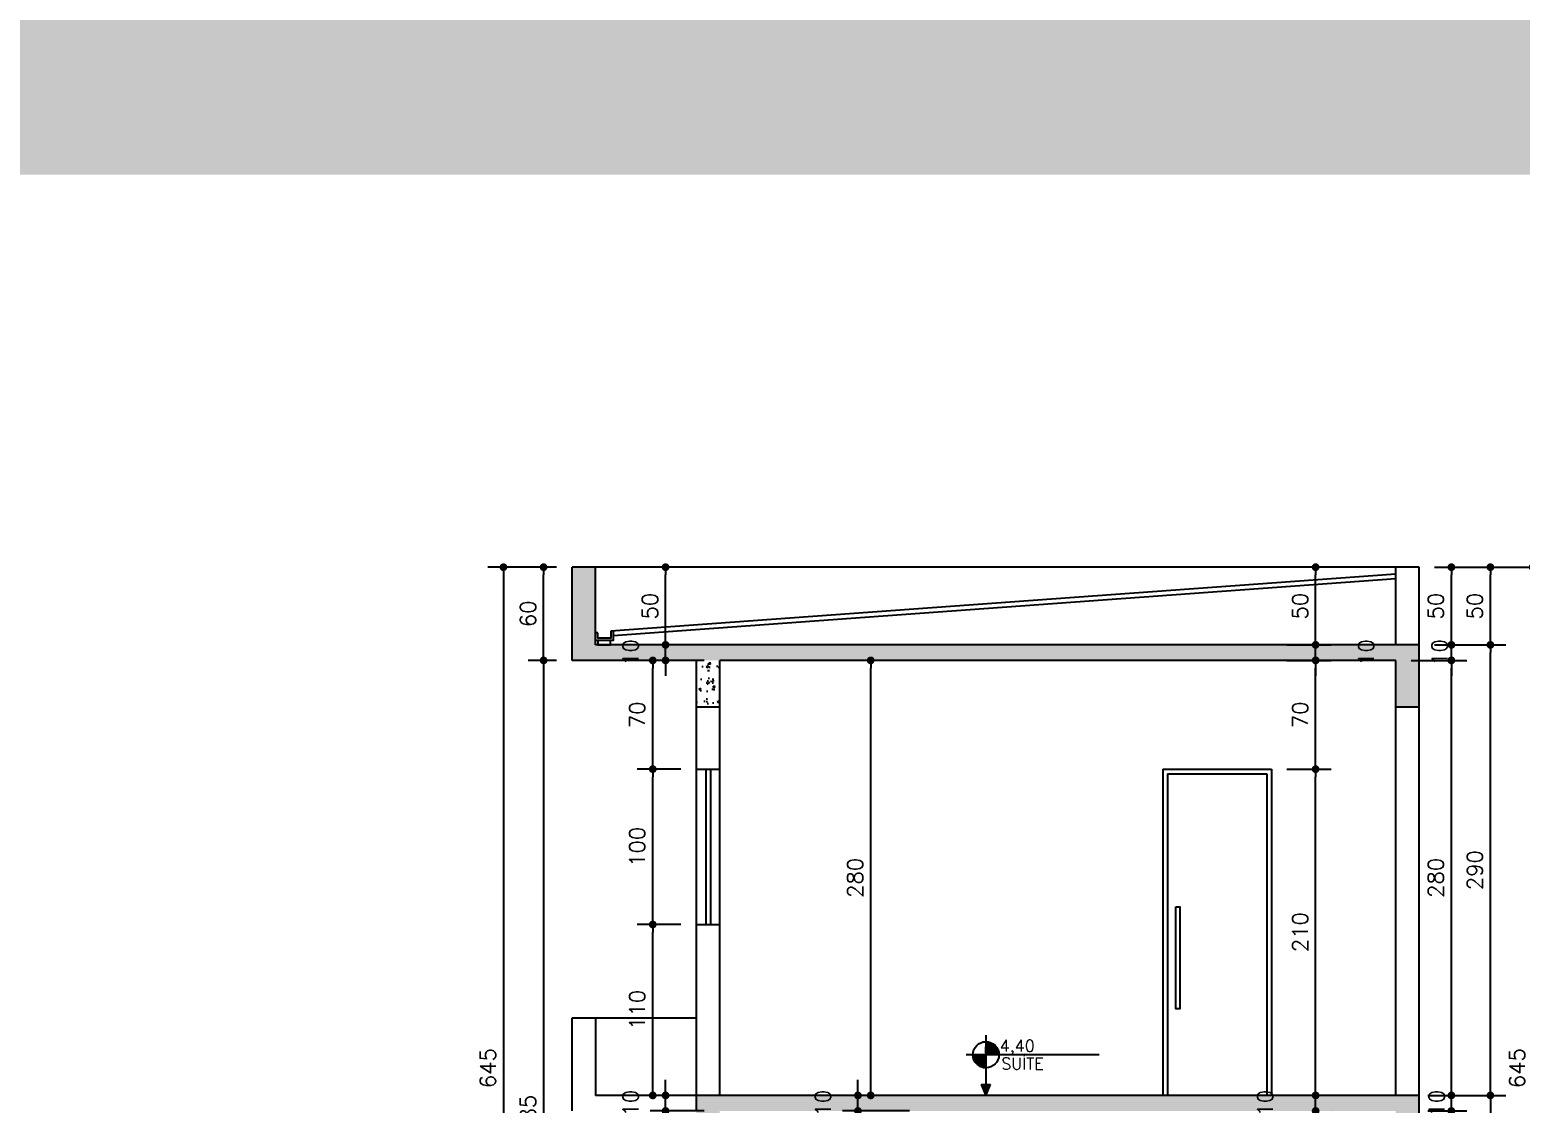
# Model space of a CAD drawing. Header units: inches. Extents: x 580771 to 672494, y 7715997 to 7829530.
# Drawn here: x 653922 to 654881, y 7721578 to 7722269 of the extents above; entities that cross this region are included whole.
import ezdxf

# ---------------------------------------------------------------- set-up
doc = ezdxf.new("R2010")
doc.units = ezdxf.units.IN
doc.header["$MEASUREMENT"] = 0
doc.header["$PDMODE"] = 2
for name, color, linetype in [('Block1', 1, 'Continuous'), ('NIVEL', 2, 'Continuous'), ('P01', 1, 'Continuous'), ('P06', 6, 'Continuous'), ('parede', 6, 'Continuous'), ('SIMBOLOS', 2, 'Continuous')]:
    doc.layers.add(name, color=color, linetype=linetype)
doc.styles.add('R80E50', font='romans.shx', dxfattribs={"height": 10})
doc.styles.add('ROMANS', font='romans', dxfattribs={"height": 0.2})
doc.dimstyles.new('ARQ50', dxfattribs={"dimscale": 50, "dimtxt": 10, "dimasz": 0.1, "dimexe": 0.2, "dimexo": 0.2, "dimgap": 0.1, "dimtad": 1, "dimdec": 0, "dimzin": 12, "dimdsep": 46, "dimtxsty": 'R80E50', "dimblk1": 'DOT', "dimblk2": 'DOT', "dimsah": 1, "dimcen": 0.4, "dimclrd": 15, "dimclre": 15, "dimclrt": 3, "dimadec": 0, "dimazin": 0, "dimtfac": 1, "dimtdec": 0, "dimtmove": 2, "dimatfit": 3, "dimldrblk": 'DOT', "dimfxl": 0.2, "dimtolj": 1, "dimtzin": 12, "dimarcsym": 0})
pattern_1 = [(50, (-26765.051, -31702.252), (14.345203652, -1.2550427), [1.5, -16.5]), (355, (-26765.05, -31702.252), (-2.775026672, 15.043842674), [1.2, -13.2]), (100.45144446, (-26763.855, -31702.357), (11.570176935, 13.78879982), [1.27480384, -14.02284224]), (46.1842, (-26765.05, -31698.252), (21.344826613, -3.310385616), [2.25, -24.75]), (96.6356355, (-26763.272, -31698.528), (18.693238913, 19.482372015), [1.91220684, -21.0342752]), (351.184164, (-26765.05, -31698.252), (18.6932389, 19.482372005), [1.8, -19.80000002]), (21, (-26763.051, -31699.252), (11.938141042, -8.052377813), [1.5, -16.5]), (326, (-26763.05, -31699.252), (4.866306638, 14.5030009), [1.2, -13.2]), (71.45144474, (-26762.056, -31699.923), (16.804447535, 6.450623056), [1.2748038, -14.02284224]), (37.5, (-26765.0506, -31702.252), (0.2431971063, 6.6578770766), [0, -13.04, 0, -13.4, 0, -13.25]), (7.5, (-26765.0506, -31702.252), (5.261390749, 7.8882342376), [0, -7.64, 0, -12.74, 0, -5.05]), (327.5, (-26769.5106, -31702.252), (10.6764487234, -0.4510974347), [0, -5, 0, -15.6, 0, -20.7]), (317.5, (-26771.511, -31702.252), (11.663723387, 2.002099647), [0, -6.5, 0, -10.36, 0, -14.7])]

# ---------------------------------------------------------------- blocks, each defined once
blk = doc.blocks.new('*X32')
at = {"color": 0}
for p, q in [((-1683, 3892), (-1680, 3892)), ((-1680, 3888), (-1680, 3892.3)), ((-1679, 3888), (-1679, 3892)), ((-1678, 3888), (-1678, 3891.6)), ((-1677, 3888), (-1677, 3891.1)), ((-1695, 3880), (-1692, 3880)), ((-1694.9, 3879), (-1692, 3879)), ((-1694.7, 3878), (-1692, 3878)), ((-1692, 3876), (-1692, 3880.7)), ((-1691, 3876), (-1691, 3880.7)), ((-1690, 3876), (-1690, 3880.7)), ((-1689, 3876), (-1689, 3880.7)), ((-1688, 3876), (-1688, 3880.7)), ((-1687, 3876), (-1687, 3880.7)), ((-1686, 3876), (-1686, 3880.7)), ((-1686, 3880), (-1683, 3880)), ((-1686, 3879), (-1683, 3879)), ((-1686, 3878), (-1683, 3878)), ((-1683, 3891), (-1680, 3891)), ((-1683, 3890), (-1680, 3890)), ((-1683, 3889), (-1680, 3889)), ((-1683, 3882), (-1683, 3888)), ((-1683, 3888), (-1680, 3888)), ((-1683, 3882), (-1680, 3882)), ((-1683, 3881), (-1680, 3881)), ((-1682, 3882), (-1682, 3888)), ((-1681, 3882), (-1681, 3888)), ((-1680, 3882), (-1680, 3888)), ((-1680, 3888), (-1674, 3888)), ((-1680, 3887), (-1674, 3887)), ((-1680, 3886), (-1674, 3886)), ((-1680, 3885), (-1674, 3885)), ((-1680, 3884), (-1674, 3884)), ((-1680, 3883), (-1674, 3883)), ((-1680, 3880.7), (-1680, 3882)), ((-1680, 3882), (-1674, 3882)), ((-1679, 3880.7), (-1679, 3882)), ((-1678, 3880.7), (-1678, 3882)), ((-1677, 3880.7), (-1677, 3882)), ((-1676, 3888), (-1676, 3890.4)), ((-1676, 3880.7), (-1676, 3882)), ((-1675, 3888), (-1675, 3889.6)), ((-1675, 3880.7), (-1675, 3882)), ((-1674, 3888), (-1674, 3888.6)), ((-1674, 3882), (-1674, 3888)), ((-1674, 3888), (-1673.5, 3888)), ((-1674, 3880.7), (-1674, 3882)), ((-1674, 3882), (-1671.1, 3882)), ((-1674, 3881), (-1671.1, 3881)), ((-1673, 3882), (-1673, 3887.2)), ((-1672, 3882), (-1672, 3885.4)), ((-1694.5, 3877), (-1692, 3877)), ((-1694.1, 3876), (-1692, 3876)), ((-1694, 3875.8), (-1694, 3876)), ((-1693, 3874), (-1693, 3876)), ((-1692, 3872.7), (-1692, 3876)), ((-1692, 3876), (-1686, 3876)), ((-1692, 3875), (-1686, 3875)), ((-1692, 3874), (-1686, 3874)), ((-1692, 3873), (-1686, 3873)), ((-1691.3, 3872), (-1686, 3872)), ((-1690.1, 3871), (-1686, 3871)), ((-1688.5, 3870), (-1686, 3870)), ((-1688, 3869.8), (-1688, 3870)), ((-1687, 3869.4), (-1687, 3870)), ((-1686, 3877), (-1683, 3877)), ((-1686, 3870), (-1686, 3876)), ((-1686, 3876), (-1683, 3876)), ((-1686, 3869.1), (-1686, 3870)), ((-1686, 3870), (-1683, 3870)), ((-1685.8, 3869), (-1683, 3869)), ((-1685, 3870), (-1685, 3876)), ((-1684, 3870), (-1684, 3876))]:
    blk.add_line(p, q, dxfattribs=at)
blk = doc.blocks.new('nível corte')
at = {"layer": 'NIVEL', "color": 2, "linetype": 'Continuous'}
for p, q in [((172038.46, 10236.15), (172038.46, 10197.35)), ((172111.26, 10223.55), (172025.86, 10223.55)), ((172035.46, 10204.35), (172038.46, 10197.35)), ((172035.46, 10204.35), (172041.46, 10204.35)), ((172038.46, 10197.35), (172041.46, 10204.35))]:
    blk.add_line(p, q, dxfattribs=at)
blk.add_circle((172038.46, 10223.55), 8.4, dxfattribs=at)
blk.add_solid([(172035.46, 10204.35), (172038.46, 10197.35), (172041.46, 10204.35), (172038.46, 10197.35)], dxfattribs=at)
at = {"layer": 'NIVEL', "color": 1, "linetype": 'Continuous', "xscale": 0.7000000000116415, "yscale": 0.7000000000116415, "zscale": 0.7000000000116415}
blk.add_blockref('*X32', (173216.6, 7507.07), dxfattribs=at)
blk = doc.blocks.new('_DOT')
at = {"color": 0, "linetype": 'ByBlock'}
blk.add_line((-0.5, 0), (-1, 0), dxfattribs=at)
at = {"color": 0, "linetype": 'ByBlock', "const_width": 0.5}
blk.add_lwpolyline([(-0.25, 0, 1), (0.25, 0, 1)], format="xyb", close=True, dxfattribs=at)
blk = doc.blocks.new('*D701')
at = {"layer": 'Defpoints', "color": 0, "transparency": 16777216}
for p in [(654811.57, 7721582.93), (654836.83, 7721582.93), (654811.57, 7721572.93)]:
    blk.add_point(p, dxfattribs=at)
at = {"layer": 'parede', "color": 15, "lineweight": -2, "transparency": 16777216}
for p, q in [((654836.83, 7721587.93), (654836.83, 7721592.93)), ((654821.57, 7721582.93), (654846.83, 7721582.93)), ((654836.83, 7721572.93), (654836.83, 7721582.93)), ((654821.57, 7721572.93), (654846.83, 7721572.93)), ((654836.83, 7721567.93), (654836.83, 7721562.93))]:
    blk.add_line(p, q, dxfattribs=at)
at = {"layer": 'parede', "color": 15, "lineweight": -2, "transparency": 16777216, "xscale": 5, "yscale": 5, "zscale": 5}
for p, rotation in [((654836.83, 7721582.93), 270), ((654836.83, 7721572.93), 90)]:
    blk.add_blockref('_DOT', p, dxfattribs=dict(at, rotation=rotation))
at = {"layer": 'parede', "color": 3, "transparency": 16777216, "insert": (654827.4, 7721577.93), "char_height": 10, "attachment_point": 5, "rotation": 90, "style": 'R80E50'}
blk.add_mtext('\\A1;10', dxfattribs=at)
blk = doc.blocks.new('*D703')
at = {"layer": 'Defpoints', "color": 0, "transparency": 16777216}
for p in [(654801.04, 7721862.93), (654836.83, 7721862.93), (654811.57, 7721582.93)]:
    blk.add_point(p, dxfattribs=at)
at = {"layer": 'parede', "color": 15, "lineweight": -2, "transparency": 16777216}
for p, q in [((654811.04, 7721862.93), (654846.83, 7721862.93)), ((654836.83, 7721587.93), (654836.83, 7721857.93)), ((654821.57, 7721582.93), (654846.83, 7721582.93))]:
    blk.add_line(p, q, dxfattribs=at)
at = {"layer": 'parede', "color": 15, "lineweight": -2, "transparency": 16777216, "xscale": 5, "yscale": 5, "zscale": 5}
for p, rotation in [((654836.83, 7721862.93), 90), ((654836.83, 7721582.93), 270)]:
    blk.add_blockref('_DOT', p, dxfattribs=dict(at, rotation=rotation))
at = {"layer": 'parede', "color": 3, "transparency": 16777216, "insert": (654826.83, 7721722.93), "char_height": 10, "attachment_point": 5, "rotation": 90, "style": 'R80E50'}
blk.add_mtext('\\A1;280', dxfattribs=at)
blk = doc.blocks.new('*D704')
at = {"layer": 'Defpoints', "color": 0, "transparency": 16777216}
for p in [(654816.04, 7721872.93), (654836.83, 7721872.93), (654801.04, 7721862.93)]:
    blk.add_point(p, dxfattribs=at)
at = {"layer": 'parede', "color": 15, "lineweight": -2, "transparency": 16777216}
for p, q in [((654836.83, 7721877.93), (654836.83, 7721882.93)), ((654826.04, 7721872.93), (654846.83, 7721872.93)), ((654836.83, 7721862.93), (654836.83, 7721872.93)), ((654811.04, 7721862.93), (654846.83, 7721862.93)), ((654836.83, 7721857.93), (654836.83, 7721852.93))]:
    blk.add_line(p, q, dxfattribs=at)
at = {"layer": 'parede', "color": 15, "lineweight": -2, "transparency": 16777216, "xscale": 5, "yscale": 5, "zscale": 5}
for p, rotation in [((654836.83, 7721872.93), 270), ((654836.83, 7721862.93), 90)]:
    blk.add_blockref('_DOT', p, dxfattribs=dict(at, rotation=rotation))
at = {"layer": 'parede', "color": 3, "transparency": 16777216, "insert": (654829.26, 7721867.93), "char_height": 10, "attachment_point": 5, "rotation": 90, "style": 'R80E50'}
blk.add_mtext('\\A1;10', dxfattribs=at)
blk = doc.blocks.new('*D705')
at = {"layer": 'Defpoints', "color": 0, "transparency": 16777216}
for p in [(654816.04, 7721922.93), (654836.83, 7721922.93), (654816.04, 7721872.93)]:
    blk.add_point(p, dxfattribs=at)
at = {"layer": 'parede', "color": 15, "lineweight": -2, "transparency": 16777216}
for p, q in [((654826.04, 7721922.93), (654846.83, 7721922.93)), ((654836.83, 7721877.93), (654836.83, 7721917.93)), ((654826.04, 7721872.93), (654846.83, 7721872.93))]:
    blk.add_line(p, q, dxfattribs=at)
at = {"layer": 'parede', "color": 15, "lineweight": -2, "transparency": 16777216, "xscale": 5, "yscale": 5, "zscale": 5}
for p, rotation in [((654836.83, 7721922.93), 90), ((654836.83, 7721872.93), 270)]:
    blk.add_blockref('_DOT', p, dxfattribs=dict(at, rotation=rotation))
at = {"layer": 'parede', "color": 3, "transparency": 16777216, "insert": (654826.83, 7721897.93), "char_height": 10, "attachment_point": 5, "rotation": 90, "style": 'R80E50'}
blk.add_mtext('\\A1;50', dxfattribs=at)
blk = doc.blocks.new('*D706')
at = {"layer": 'Defpoints', "color": 0, "transparency": 16777216}
for p in [(654816.04, 7721582.93), (654816.04, 7721277.93), (654861.93, 7721277.93)]:
    blk.add_point(p, dxfattribs=at)
at = {"layer": 'parede', "color": 15, "lineweight": -2, "transparency": 16777216}
for p, q in [((654826.04, 7721582.93), (654871.93, 7721582.93)), ((654861.93, 7721577.93), (654861.93, 7721282.93)), ((654826.04, 7721277.93), (654871.93, 7721277.93))]:
    blk.add_line(p, q, dxfattribs=at)
at = {"layer": 'parede', "color": 15, "lineweight": -2, "transparency": 16777216, "xscale": 5, "yscale": 5, "zscale": 5}
for p, rotation in [((654861.93, 7721582.93), 90), ((654861.93, 7721277.93), 270)]:
    blk.add_blockref('_DOT', p, dxfattribs=dict(at, rotation=rotation))
at = {"layer": 'parede', "color": 3, "transparency": 16777216, "insert": (654851.93, 7721430.43), "char_height": 10, "attachment_point": 5, "rotation": 90, "style": 'R80E50'}
blk.add_mtext('\\A1;305', dxfattribs=at)
blk = doc.blocks.new('*D707')
at = {"layer": 'Defpoints', "color": 0, "transparency": 16777216}
for p in [(654816.04, 7721872.93), (654861.93, 7721872.93), (654816.04, 7721582.93)]:
    blk.add_point(p, dxfattribs=at)
at = {"layer": 'parede', "color": 15, "lineweight": -2, "transparency": 16777216}
for p, q in [((654826.04, 7721872.93), (654871.93, 7721872.93)), ((654861.93, 7721587.93), (654861.93, 7721867.93)), ((654826.04, 7721582.93), (654871.93, 7721582.93))]:
    blk.add_line(p, q, dxfattribs=at)
at = {"layer": 'parede', "color": 15, "lineweight": -2, "transparency": 16777216, "xscale": 5, "yscale": 5, "zscale": 5}
for p, rotation in [((654861.93, 7721872.93), 90), ((654861.93, 7721582.93), 270)]:
    blk.add_blockref('_DOT', p, dxfattribs=dict(at, rotation=rotation))
at = {"layer": 'parede', "color": 3, "transparency": 16777216, "insert": (654851.93, 7721727.93), "char_height": 10, "attachment_point": 5, "rotation": 90, "style": 'R80E50'}
blk.add_mtext('\\A1;290', dxfattribs=at)
blk = doc.blocks.new('*D708')
at = {"layer": 'Defpoints', "color": 0, "transparency": 16777216}
for p in [(654816.04, 7721922.93), (654861.93, 7721922.93), (654816.04, 7721872.93)]:
    blk.add_point(p, dxfattribs=at)
at = {"layer": 'parede', "color": 15, "lineweight": -2, "transparency": 16777216}
for p, q in [((654826.04, 7721922.93), (654871.93, 7721922.93)), ((654861.93, 7721877.93), (654861.93, 7721917.93)), ((654826.04, 7721872.93), (654871.93, 7721872.93))]:
    blk.add_line(p, q, dxfattribs=at)
at = {"layer": 'parede', "color": 15, "lineweight": -2, "transparency": 16777216, "xscale": 5, "yscale": 5, "zscale": 5}
for p, rotation in [((654861.93, 7721922.93), 90), ((654861.93, 7721872.93), 270)]:
    blk.add_blockref('_DOT', p, dxfattribs=dict(at, rotation=rotation))
at = {"layer": 'parede', "color": 3, "transparency": 16777216, "insert": (654851.93, 7721897.93), "char_height": 10, "attachment_point": 5, "rotation": 90, "style": 'R80E50'}
blk.add_mtext('\\A1;50', dxfattribs=at)
blk = doc.blocks.new('*D711')
at = {"layer": 'Defpoints', "color": 0, "transparency": 16777216}
for p in [(654749.48, 7721582.93), (654754.01, 7721582.93), (654749.48, 7721572.93)]:
    blk.add_point(p, dxfattribs=at)
at = {"layer": 'parede', "color": 15, "lineweight": -2, "transparency": 16777216}
for p, q in [((654749.48, 7721587.93), (654749.48, 7721592.93)), ((654744.01, 7721582.93), (654739.48, 7721582.93)), ((654749.48, 7721572.93), (654749.48, 7721582.93)), ((654759.48, 7721572.93), (654759.48, 7721572.93)), ((654749.48, 7721567.93), (654749.48, 7721562.93))]:
    blk.add_line(p, q, dxfattribs=at)
at = {"layer": 'parede', "color": 15, "lineweight": -2, "transparency": 16777216, "xscale": 5, "yscale": 5, "zscale": 5}
for p, rotation in [((654749.48, 7721582.93), 270), ((654749.48, 7721572.93), 90)]:
    blk.add_blockref('_DOT', p, dxfattribs=dict(at, rotation=rotation))
at = {"layer": 'parede', "color": 3, "transparency": 16777216, "insert": (654716.98, 7721577.93), "char_height": 10, "attachment_point": 5, "rotation": 90, "style": 'R80E50'}
blk.add_mtext('\\A1;10', dxfattribs=at)
blk = doc.blocks.new('*D712')
at = {"layer": 'Defpoints', "color": 0, "transparency": 16777216}
for p in [(654721.04, 7721792.93), (654749.48, 7721792.93), (654754.01, 7721582.93)]:
    blk.add_point(p, dxfattribs=at)
at = {"layer": 'parede', "color": 15, "lineweight": -2, "transparency": 16777216}
for p, q in [((654731.04, 7721792.93), (654759.48, 7721792.93)), ((654749.48, 7721587.93), (654749.48, 7721787.93)), ((654744.01, 7721582.93), (654739.48, 7721582.93))]:
    blk.add_line(p, q, dxfattribs=at)
at = {"layer": 'parede', "color": 15, "lineweight": -2, "transparency": 16777216, "xscale": 5, "yscale": 5, "zscale": 5}
for p, rotation in [((654749.48, 7721792.93), 90), ((654749.48, 7721582.93), 270)]:
    blk.add_blockref('_DOT', p, dxfattribs=dict(at, rotation=rotation))
at = {"layer": 'parede', "color": 3, "transparency": 16777216, "insert": (654739.48, 7721687.93), "char_height": 10, "attachment_point": 5, "rotation": 90, "style": 'R80E50'}
blk.add_mtext('\\A1;210', dxfattribs=at)
blk = doc.blocks.new('*D713')
at = {"layer": 'Defpoints', "color": 0, "transparency": 16777216}
for p in [(654721.04, 7721862.93), (654749.48, 7721862.93), (654721.04, 7721792.93)]:
    blk.add_point(p, dxfattribs=at)
at = {"layer": 'parede', "color": 15, "lineweight": -2, "transparency": 16777216}
for p, q in [((654731.04, 7721862.93), (654759.48, 7721862.93)), ((654749.48, 7721797.93), (654749.48, 7721857.93)), ((654731.04, 7721792.93), (654759.48, 7721792.93))]:
    blk.add_line(p, q, dxfattribs=at)
at = {"layer": 'parede', "color": 15, "lineweight": -2, "transparency": 16777216, "xscale": 5, "yscale": 5, "zscale": 5}
for p, rotation in [((654749.48, 7721862.93), 90), ((654749.48, 7721792.93), 270)]:
    blk.add_blockref('_DOT', p, dxfattribs=dict(at, rotation=rotation))
at = {"layer": 'parede', "color": 3, "transparency": 16777216, "insert": (654739.48, 7721827.93), "char_height": 10, "attachment_point": 5, "rotation": 90, "style": 'R80E50'}
blk.add_mtext('\\A1;70', dxfattribs=at)
blk = doc.blocks.new('*D714')
at = {"layer": 'Defpoints', "color": 0, "transparency": 16777216}
for p in [(654721.04, 7721872.93), (654749.48, 7721872.93), (654721.04, 7721862.93)]:
    blk.add_point(p, dxfattribs=at)
at = {"layer": 'parede', "color": 15, "lineweight": -2, "transparency": 16777216}
for p, q in [((654749.48, 7721877.93), (654749.48, 7721882.93)), ((654731.04, 7721872.93), (654759.48, 7721872.93)), ((654749.48, 7721862.93), (654749.48, 7721872.93)), ((654731.04, 7721862.93), (654759.48, 7721862.93)), ((654749.48, 7721857.93), (654749.48, 7721852.93))]:
    blk.add_line(p, q, dxfattribs=at)
at = {"layer": 'parede', "color": 15, "lineweight": -2, "transparency": 16777216, "xscale": 5, "yscale": 5, "zscale": 5}
for p, rotation in [((654749.48, 7721872.93), 270), ((654749.48, 7721862.93), 90)]:
    blk.add_blockref('_DOT', p, dxfattribs=dict(at, rotation=rotation))
at = {"layer": 'parede', "color": 3, "transparency": 16777216, "insert": (654781.98, 7721867.93), "char_height": 10, "attachment_point": 5, "rotation": 90, "style": 'R80E50'}
blk.add_mtext('\\A1;10', dxfattribs=at)
blk = doc.blocks.new('*D715')
at = {"layer": 'Defpoints', "color": 0, "transparency": 16777216}
for p in [(654749.48, 7721922.93), (654801.04, 7721922.93), (654721.04, 7721872.93)]:
    blk.add_point(p, dxfattribs=at)
at = {"layer": 'parede', "color": 15, "lineweight": -2, "transparency": 16777216}
for p, q in [((654791.04, 7721922.93), (654739.48, 7721922.93)), ((654749.48, 7721877.93), (654749.48, 7721917.93)), ((654731.04, 7721872.93), (654759.48, 7721872.93))]:
    blk.add_line(p, q, dxfattribs=at)
at = {"layer": 'parede', "color": 15, "lineweight": -2, "transparency": 16777216, "xscale": 5, "yscale": 5, "zscale": 5}
for p, rotation in [((654749.48, 7721922.93), 90), ((654749.48, 7721872.93), 270)]:
    blk.add_blockref('_DOT', p, dxfattribs=dict(at, rotation=rotation))
at = {"layer": 'parede', "color": 3, "transparency": 16777216, "insert": (654739.48, 7721897.93), "char_height": 10, "attachment_point": 5, "rotation": 90, "style": 'R80E50'}
blk.add_mtext('\\A1;50', dxfattribs=at)
blk = doc.blocks.new('*D716')
at = {"layer": 'Defpoints', "color": 0, "transparency": 16777216}
for p in [(654331.15, 7721582.93), (654366.04, 7721582.93), (654366.04, 7721572.93)]:
    blk.add_point(p, dxfattribs=at)
at = {"layer": 'parede', "color": 15, "lineweight": -2, "transparency": 16777216}
for p, q in [((654331.15, 7721587.93), (654331.15, 7721592.93)), ((654356.04, 7721582.93), (654321.15, 7721582.93)), ((654331.15, 7721572.93), (654331.15, 7721582.93)), ((654356.04, 7721572.93), (654321.15, 7721572.93)), ((654331.15, 7721567.93), (654331.15, 7721562.93))]:
    blk.add_line(p, q, dxfattribs=at)
at = {"layer": 'parede', "color": 15, "lineweight": -2, "transparency": 16777216, "xscale": 5, "yscale": 5, "zscale": 5}
for p, rotation in [((654331.15, 7721582.93), 270), ((654331.15, 7721572.93), 90)]:
    blk.add_blockref('_DOT', p, dxfattribs=dict(at, rotation=rotation))
at = {"layer": 'parede', "color": 3, "transparency": 16777216, "insert": (654308.65, 7721577.93), "char_height": 10, "attachment_point": 5, "rotation": 90, "style": 'R80E50'}
blk.add_mtext('\\A1;10', dxfattribs=at)
blk = doc.blocks.new('*D718')
at = {"layer": 'Defpoints', "color": 0, "transparency": 16777216}
for p in [(654463.16, 7721862.93), (654498.06, 7721862.93), (654498.06, 7721582.93)]:
    blk.add_point(p, dxfattribs=at)
at = {"layer": 'parede', "color": 15, "lineweight": -2, "transparency": 16777216}
for p, q in [((654488.06, 7721862.93), (654453.16, 7721862.93)), ((654463.16, 7721587.93), (654463.16, 7721857.93)), ((654488.06, 7721582.93), (654453.16, 7721582.93))]:
    blk.add_line(p, q, dxfattribs=at)
at = {"layer": 'parede', "color": 15, "lineweight": -2, "transparency": 16777216, "xscale": 5, "yscale": 5, "zscale": 5}
for p, rotation in [((654463.16, 7721862.93), 90), ((654463.16, 7721582.93), 270)]:
    blk.add_blockref('_DOT', p, dxfattribs=dict(at, rotation=rotation))
at = {"layer": 'parede', "color": 3, "transparency": 16777216, "insert": (654453.16, 7721722.93), "char_height": 10, "attachment_point": 5, "rotation": 90, "style": 'R80E50'}
blk.add_mtext('\\A1;280', dxfattribs=at)
blk = doc.blocks.new('*D719')
at = {"layer": 'Defpoints', "color": 0, "transparency": 16777216}
for p in [(654331.15, 7721872.93), (654366.04, 7721872.93), (654366.04, 7721862.93)]:
    blk.add_point(p, dxfattribs=at)
at = {"layer": 'parede', "color": 15, "lineweight": -2, "transparency": 16777216}
for p, q in [((654331.15, 7721877.93), (654331.15, 7721882.93)), ((654356.04, 7721872.93), (654321.15, 7721872.93)), ((654331.15, 7721862.93), (654331.15, 7721872.93)), ((654356.04, 7721862.93), (654321.15, 7721862.93)), ((654331.15, 7721857.93), (654331.15, 7721852.93))]:
    blk.add_line(p, q, dxfattribs=at)
at = {"layer": 'parede', "color": 15, "lineweight": -2, "transparency": 16777216, "xscale": 5, "yscale": 5, "zscale": 5}
for p, rotation in [((654331.15, 7721872.93), 270), ((654331.15, 7721862.93), 90)]:
    blk.add_blockref('_DOT', p, dxfattribs=dict(at, rotation=rotation))
at = {"layer": 'parede', "color": 3, "transparency": 16777216, "insert": (654308.65, 7721867.93), "char_height": 10, "attachment_point": 5, "rotation": 90, "style": 'R80E50'}
blk.add_mtext('\\A1;10', dxfattribs=at)
blk = doc.blocks.new('*D720')
at = {"layer": 'Defpoints', "color": 0, "transparency": 16777216}
for p in [(654271.04, 7721922.93), (654226.85, 7721277.93), (654271.04, 7721277.93)]:
    blk.add_point(p, dxfattribs=at)
at = {"layer": 'parede', "color": 15, "lineweight": -2, "transparency": 16777216}
for p, q in [((654261.04, 7721922.93), (654216.85, 7721922.93)), ((654226.85, 7721917.93), (654226.85, 7721282.93)), ((654261.04, 7721277.93), (654216.85, 7721277.93))]:
    blk.add_line(p, q, dxfattribs=at)
at = {"layer": 'parede', "color": 15, "lineweight": -2, "transparency": 16777216, "xscale": 5, "yscale": 5, "zscale": 5}
for p, rotation in [((654226.85, 7721922.93), 90), ((654226.85, 7721277.93), 270)]:
    blk.add_blockref('_DOT', p, dxfattribs=dict(at, rotation=rotation))
at = {"layer": 'parede', "color": 3, "transparency": 16777216, "insert": (654216.85, 7721600.43), "char_height": 10, "attachment_point": 5, "rotation": 90, "style": 'R80E50'}
blk.add_mtext('\\A1;645', dxfattribs=at)
blk = doc.blocks.new('*D721')
at = {"layer": 'Defpoints', "color": 0, "transparency": 16777216}
for p in [(654331.15, 7721922.93), (654389.43, 7721922.93), (654366.04, 7721872.93)]:
    blk.add_point(p, dxfattribs=at)
at = {"layer": 'parede', "color": 15, "lineweight": -2, "transparency": 16777216}
for p, q in [((654379.43, 7721922.93), (654321.15, 7721922.93)), ((654331.15, 7721877.93), (654331.15, 7721917.93)), ((654356.04, 7721872.93), (654321.15, 7721872.93))]:
    blk.add_line(p, q, dxfattribs=at)
at = {"layer": 'parede', "color": 15, "lineweight": -2, "transparency": 16777216, "xscale": 5, "yscale": 5, "zscale": 5}
for p, rotation in [((654331.15, 7721922.93), 90), ((654331.15, 7721872.93), 270)]:
    blk.add_blockref('_DOT', p, dxfattribs=dict(at, rotation=rotation))
at = {"layer": 'parede', "color": 3, "transparency": 16777216, "insert": (654321.15, 7721897.93), "char_height": 10, "attachment_point": 5, "rotation": 90, "style": 'R80E50'}
blk.add_mtext('\\A1;50', dxfattribs=at)
blk = doc.blocks.new('*D722')
at = {"layer": 'Defpoints', "color": 0, "transparency": 16777216}
for p in [(654252.67, 7721922.93), (654271.04, 7721922.93), (654271.04, 7721862.93)]:
    blk.add_point(p, dxfattribs=at)
at = {"layer": 'NIVEL', "color": 15, "lineweight": -2, "transparency": 16777216}
for p, q in [((654261.04, 7721922.93), (654242.67, 7721922.93)), ((654252.67, 7721867.93), (654252.67, 7721917.93)), ((654261.04, 7721862.93), (654242.67, 7721862.93))]:
    blk.add_line(p, q, dxfattribs=at)
at = {"layer": 'NIVEL', "color": 15, "lineweight": -2, "transparency": 16777216, "xscale": 5, "yscale": 5, "zscale": 5}
for p, rotation in [((654252.67, 7721922.93), 90), ((654252.67, 7721862.93), 270)]:
    blk.add_blockref('_DOT', p, dxfattribs=dict(at, rotation=rotation))
at = {"layer": 'NIVEL', "color": 3, "transparency": 16777216, "insert": (654242.67, 7721892.93), "char_height": 10, "attachment_point": 5, "rotation": 90, "style": 'R80E50'}
blk.add_mtext('\\A1;60', dxfattribs=at)
blk = doc.blocks.new('*D723')
at = {"layer": 'Defpoints', "color": 0, "transparency": 16777216}
for p in [(654271.04, 7721862.93), (654252.67, 7721277.93), (654351.04, 7721277.93)]:
    blk.add_point(p, dxfattribs=at)
at = {"layer": 'NIVEL', "color": 15, "lineweight": -2, "transparency": 16777216}
for p, q in [((654261.04, 7721862.93), (654242.67, 7721862.93)), ((654252.67, 7721857.93), (654252.67, 7721282.93)), ((654341.04, 7721277.93), (654242.67, 7721277.93))]:
    blk.add_line(p, q, dxfattribs=at)
at = {"layer": 'NIVEL', "color": 15, "lineweight": -2, "transparency": 16777216, "xscale": 5, "yscale": 5, "zscale": 5}
for p, rotation in [((654252.67, 7721862.93), 90), ((654252.67, 7721277.93), 270)]:
    blk.add_blockref('_DOT', p, dxfattribs=dict(at, rotation=rotation))
at = {"layer": 'NIVEL', "color": 3, "transparency": 16777216, "insert": (654242.67, 7721570.43), "char_height": 10, "attachment_point": 5, "rotation": 90, "style": 'R80E50'}
blk.add_mtext('\\A1;585', dxfattribs=at)
blk = doc.blocks.new('*D724')
at = {"layer": 'Defpoints', "color": 0, "transparency": 16777216}
for p in [(654816.04, 7721922.93), (654816.04, 7721277.93), (654889.12, 7721277.93)]:
    blk.add_point(p, dxfattribs=at)
at = {"layer": 'NIVEL', "color": 15, "lineweight": -2, "transparency": 16777216}
for p, q in [((654826.04, 7721922.93), (654899.12, 7721922.93)), ((654889.12, 7721917.93), (654889.12, 7721282.93)), ((654826.04, 7721277.93), (654899.12, 7721277.93))]:
    blk.add_line(p, q, dxfattribs=at)
at = {"layer": 'NIVEL', "color": 15, "lineweight": -2, "transparency": 16777216, "xscale": 5, "yscale": 5, "zscale": 5}
for p, rotation in [((654889.12, 7721922.93), 90), ((654889.12, 7721277.93), 270)]:
    blk.add_blockref('_DOT', p, dxfattribs=dict(at, rotation=rotation))
at = {"layer": 'NIVEL', "color": 3, "transparency": 16777216, "insert": (654879.12, 7721600.43), "char_height": 10, "attachment_point": 5, "rotation": 90, "style": 'R80E50'}
blk.add_mtext('\\A1;645', dxfattribs=at)
blk = doc.blocks.new('*D609')
at = {"layer": 'Defpoints', "color": 0, "transparency": 16777216}
for p in [(654454.93, 7721582.93), (654483.06, 7721582.93), (654498.06, 7721572.93)]:
    blk.add_point(p, dxfattribs=at)
at = {"layer": 'parede', "color": 15, "lineweight": -2, "transparency": 16777216}
for p, q in [((654454.93, 7721587.93), (654454.93, 7721592.93)), ((654473.06, 7721582.93), (654444.93, 7721582.93)), ((654454.93, 7721572.93), (654454.93, 7721582.93)), ((654488.06, 7721572.93), (654444.93, 7721572.93)), ((654454.93, 7721567.93), (654454.93, 7721562.93))]:
    blk.add_line(p, q, dxfattribs=at)
at = {"layer": 'parede', "color": 15, "lineweight": -2, "transparency": 16777216, "xscale": 5, "yscale": 5, "zscale": 5}
for p, rotation in [((654454.93, 7721582.93), 270), ((654454.93, 7721572.93), 90)]:
    blk.add_blockref('_DOT', p, dxfattribs=dict(at, rotation=rotation))
at = {"layer": 'parede', "color": 3, "transparency": 16777216, "insert": (654432.43, 7721577.93), "char_height": 10, "attachment_point": 5, "rotation": 90, "style": 'R80E50'}
blk.add_mtext('\\A1;10', dxfattribs=at)
blk = doc.blocks.new('*D610')
at = {"layer": 'Defpoints', "color": 0, "transparency": 16777216}
for p in [(654322.92, 7721692.93), (654351.04, 7721692.93), (654351.04, 7721582.93)]:
    blk.add_point(p, dxfattribs=at)
at = {"layer": 'parede', "color": 15, "lineweight": -2, "transparency": 16777216}
for p, q in [((654341.04, 7721692.93), (654312.92, 7721692.93)), ((654322.92, 7721587.93), (654322.92, 7721687.93)), ((654341.04, 7721582.93), (654312.92, 7721582.93))]:
    blk.add_line(p, q, dxfattribs=at)
at = {"layer": 'parede', "color": 15, "lineweight": -2, "transparency": 16777216, "xscale": 5, "yscale": 5, "zscale": 5}
for p, rotation in [((654322.92, 7721692.93), 90), ((654322.92, 7721582.93), 270)]:
    blk.add_blockref('_DOT', p, dxfattribs=dict(at, rotation=rotation))
at = {"layer": 'parede', "color": 3, "transparency": 16777216, "insert": (654312.92, 7721637.93), "char_height": 10, "attachment_point": 5, "rotation": 90, "style": 'R80E50'}
blk.add_mtext('\\A1;110', dxfattribs=at)
blk = doc.blocks.new('*D611')
at = {"layer": 'Defpoints', "color": 0, "transparency": 16777216}
for p in [(654322.92, 7721792.93), (654351.04, 7721792.93), (654351.04, 7721692.93)]:
    blk.add_point(p, dxfattribs=at)
at = {"layer": 'parede', "color": 15, "lineweight": -2, "transparency": 16777216}
for p, q in [((654341.04, 7721792.93), (654312.92, 7721792.93)), ((654322.92, 7721697.93), (654322.92, 7721787.93)), ((654341.04, 7721692.93), (654312.92, 7721692.93))]:
    blk.add_line(p, q, dxfattribs=at)
at = {"layer": 'parede', "color": 15, "lineweight": -2, "transparency": 16777216, "xscale": 5, "yscale": 5, "zscale": 5}
for p, rotation in [((654322.92, 7721792.93), 90), ((654322.92, 7721692.93), 270)]:
    blk.add_blockref('_DOT', p, dxfattribs=dict(at, rotation=rotation))
at = {"layer": 'parede', "color": 3, "transparency": 16777216, "insert": (654312.92, 7721742.93), "char_height": 10, "attachment_point": 5, "rotation": 90, "style": 'R80E50'}
blk.add_mtext('\\A1;100', dxfattribs=at)
blk = doc.blocks.new('*D612')
at = {"layer": 'Defpoints', "color": 0, "transparency": 16777216}
for p in [(654322.92, 7721862.93), (654366.04, 7721862.93), (654351.04, 7721792.93)]:
    blk.add_point(p, dxfattribs=at)
at = {"layer": 'parede', "color": 15, "lineweight": -2, "transparency": 16777216}
for p, q in [((654356.04, 7721862.93), (654312.92, 7721862.93)), ((654322.92, 7721797.93), (654322.92, 7721857.93)), ((654341.04, 7721792.93), (654312.92, 7721792.93))]:
    blk.add_line(p, q, dxfattribs=at)
at = {"layer": 'parede', "color": 15, "lineweight": -2, "transparency": 16777216, "xscale": 5, "yscale": 5, "zscale": 5}
for p, rotation in [((654322.92, 7721862.93), 90), ((654322.92, 7721792.93), 270)]:
    blk.add_blockref('_DOT', p, dxfattribs=dict(at, rotation=rotation))
at = {"layer": 'parede', "color": 3, "transparency": 16777216, "insert": (654312.92, 7721827.93), "char_height": 10, "attachment_point": 5, "rotation": 90, "style": 'R80E50'}
blk.add_mtext('\\A1;70', dxfattribs=at)

msp = doc.modelspace()

# ---------------------------------------------------------------- hatches: boundary and pattern name
at = {"layer": 'Block1'}
h = msp.add_hatch(dxfattribs=at)
h.set_pattern_fill('EARTH', color=256, scale=150, angle=45, style=0, double=1)
h.paths.add_polyline_path([(656287.019, 7722354.592), (656264.966, 7722354.592), (656262.241, 7722347.166), (656260.186, 7722354.592), (656244.771, 7722354.592), (656244.771, 7722401.677), (655716.019, 7722401.677), (655716.019, 7722367.54), (655693.966, 7722367.54), (655691.241, 7722360.114), (655689.186, 7722367.54), (655673.771, 7722367.54), (655673.771, 7722416.677), (655052.009, 7722416.677), (655052.009, 7722362.849), (655029.957, 7722362.849), (655027.231, 7722355.423), (655025.177, 7722362.849), (655009.761, 7722362.849), (655009.761, 7722416.677), (654573.725, 7722416.677), (654573.725, 7722362.849), (654551.672, 7722362.849), (654548.947, 7722355.423), (654546.892, 7722362.849), (654531.477, 7722362.849), (654531.477, 7722416.677), (654093.267, 7722416.677), (654093.267, 7722362.849), (654071.215, 7722362.849), (654068.489, 7722355.423), (654066.434, 7722362.849), (654051.019, 7722362.849), (654051.019, 7722401.677), (653866.019, 7722401.677), (653866.019, 7722362.849), (653843.966, 7722362.849), (653841.241, 7722355.423), (653839.186, 7722362.849), (653823.771, 7722362.849), (653823.771, 7722416.677), (653463.267, 7722416.677), (653463.267, 7722369.592), (653441.215, 7722369.592), (653438.489, 7722362.166), (653436.434, 7722369.592), (653421.019, 7722369.592), (653421.019, 7722406.677), (652999.618, 7722406.677), (652191.844, 7722333.677), (651673.557, 7722283.677), (651357.848, 7722277.279), (651358.916, 7722224.591), (651335.796, 7722224.591), (651333.07, 7722217.165), (651331.015, 7722224.591), (651316.103, 7722224.591), (651316.103, 7722175.5), (656287.019, 7722175.5)])
h.paths.add_polyline_path([(652667.672, 7722363.688), (652861.678, 7722381.496), (652860.649, 7722392.699), (652666.644, 7722374.891)], flags=24)
at = {"layer": 'P01'}
h = msp.add_hatch(dxfattribs=at)
h.set_pattern_fill('AR-CONC', color=256, scale=2)
h.set_pattern_definition(pattern_1)
h.paths.add_polyline_path([(654816.045, 7721872.928), (654286.045, 7721872.928), (654286.045, 7721922.928), (654271.045, 7721922.928), (654271.045, 7721862.928), (654801.045, 7721862.928), (654801.045, 7721832.928), (654816.045, 7721832.928)])
h.paths.add_polyline_path([(654789.475, 7721858.047), (654789.475, 7721877.809), (654774.475, 7721877.809), (654774.475, 7721858.047)], flags=25)
h.paths.add_polyline_path([(654316.148, 7721858.047), (654316.148, 7721877.809), (654301.148, 7721877.809), (654301.148, 7721858.047)], flags=25)
h = msp.add_hatch(dxfattribs=at)
h.set_pattern_fill('AR-CONC', color=256, scale=2)
h.set_pattern_definition(pattern_1)
h.paths.add_polyline_path([(655516.045, 7721582.928), (654986.045, 7721582.928), (654986.045, 7721632.928), (654971.045, 7721632.928), (654971.045, 7721572.928), (655051.045, 7721572.928), (655051.045, 7721542.928), (655066.045, 7721542.928), (655066.045, 7721572.928), (655501.045, 7721572.928), (655501.045, 7721542.928), (655516.045, 7721542.928)])
h.paths.add_polyline_path([(655516.045, 7721872.928), (654986.045, 7721872.928), (654986.045, 7721922.928), (654971.045, 7721922.928), (654971.045, 7721862.928), (655051.045, 7721862.928), (655051.045, 7721832.928), (655066.045, 7721832.928), (655066.045, 7721862.928), (655501.045, 7721862.928), (655501.045, 7721832.928), (655516.045, 7721832.928)])
h.paths.add_polyline_path([(654816.045, 7721582.928), (654351.045, 7721582.928), (654351.045, 7721572.928), (654351.045, 7721542.928), (654366.045, 7721542.928), (654366.045, 7721572.928), (654801.045, 7721572.928), (654801.045, 7721542.928), (654816.045, 7721542.928)])
h.paths.add_polyline_path([(655301.73, 7721568.047), (655301.73, 7721587.809), (655286.73, 7721587.809), (655286.73, 7721568.047)], flags=25)
h.paths.add_polyline_path([(655007.915, 7721568.047), (655007.915, 7721587.809), (654992.915, 7721587.809), (654992.915, 7721568.047)], flags=25)
h.paths.add_polyline_path([(655311.73, 7721858.047), (655311.73, 7721877.809), (655296.73, 7721877.809), (655296.73, 7721858.047)], flags=25)
h.paths.add_polyline_path([(655007.915, 7721858.047), (655007.915, 7721877.809), (654992.915, 7721877.809), (654992.915, 7721858.047)], flags=25)
h.paths.add_polyline_path([(654734.475, 7721568.047), (654734.475, 7721587.809), (654719.475, 7721587.809), (654719.475, 7721568.047)], flags=9)
h = msp.add_hatch(dxfattribs=at)
h.set_pattern_fill('AR-CONC', color=256, scale=2)
h.set_pattern_definition(pattern_1)
h.paths.add_polyline_path([(654366.045, 7721862.928), (654351.045, 7721862.928), (654351.045, 7721832.928), (654366.045, 7721832.928)])

# ---------------------------------------------------------------- linework, layer by layer
at = {"layer": 'NIVEL'}
for p, q in [((654801.045, 7721922.928), (654286.045, 7721922.928)), ((654357.045, 7721792.928), (654357.045, 7721692.928)), ((654360.045, 7721792.928), (654360.045, 7721692.928)), ((654651.045, 7721792.928), (654651.045, 7721582.928)), ((654651.045, 7721792.928), (654721.045, 7721792.928)), ((654721.045, 7721792.928), (654721.045, 7721582.928)), ((654654.045, 7721789.928), (654654.045, 7721582.928)), ((654654.045, 7721789.928), (654718.045, 7721789.928)), ((654718.045, 7721789.928), (654718.045, 7721582.928)), ((654286.045, 7721632.928), (654351.045, 7721632.928))]:
    msp.add_line(p, q, dxfattribs=at)
msp.add_lwpolyline([(654659.456, 7721704.256), (654662.088, 7721704.256), (654662.088, 7721638.755), (654659.456, 7721638.755)], close=True, dxfattribs=at)
at = {"layer": 'P01'}
for p, q in [((654351.045, 7721692.928), (654351.045, 7721792.928)), ((654366.045, 7721692.928), (654366.045, 7721792.928))]:
    msp.add_line(p, q, dxfattribs=at)
at = {"layer": 'parede'}
for p, q in [((654271.045, 7721862.928), (654271.045, 7721922.928)), ((654286.045, 7721922.928), (654271.045, 7721922.928)), ((654286.045, 7721872.928), (654286.045, 7721922.928)), ((654801.045, 7721872.928), (654801.045, 7721922.928)), ((654816.045, 7721922.928), (654801.045, 7721922.928)), ((654816.045, 7721277.928), (654816.045, 7721922.928)), ((654816.045, 7721872.928), (654286.045, 7721872.928)), ((654351.045, 7721862.928), (654271.045, 7721862.928)), ((654351.045, 7721792.928), (654351.045, 7721862.928)), ((654366.045, 7721792.928), (654366.045, 7721862.928)), ((654801.045, 7721862.928), (654366.045, 7721862.928)), ((654801.045, 7721582.928), (654801.045, 7721862.928)), ((654366.045, 7721832.928), (654351.045, 7721832.928)), ((654366.045, 7721832.928), (654351.045, 7721832.928)), ((654816.045, 7721832.928), (654801.045, 7721832.928)), ((654351.045, 7721792.928), (654366.045, 7721792.928)), ((654351.045, 7721572.928), (654351.045, 7721692.928)), ((654351.045, 7721582.928), (654351.045, 7721692.928)), ((654351.045, 7721692.928), (654366.045, 7721692.928)), ((654366.045, 7721582.928), (654366.045, 7721692.928)), ((654366.045, 7721582.928), (654366.045, 7721692.928)), ((654271.045, 7721572.928), (654271.045, 7721632.928)), ((654271.045, 7721632.928), (654286.045, 7721632.928)), ((654286.045, 7721632.928), (654286.045, 7721582.928)), ((654351.045, 7721582.928), (654286.045, 7721582.928)), ((654816.045, 7721582.928), (654351.045, 7721582.928))]:
    msp.add_line(p, q, dxfattribs=at)
at = {"layer": 'SIMBOLOS', "color": 2}
for p, q in [((654801.045, 7721918.408), (654295.847, 7721881.726)), ((654801.045, 7721915.4), (654297.347, 7721878.827)), ((654287.66, 7721880.689), (654286.16, 7721880.689))]:
    msp.add_line(p, q, dxfattribs=at)
for points in [[(654297.347, 7721881.808), (654297.347, 7721875.702), (654286.16, 7721875.702), (654286.16, 7721880.689)], [(654295.847, 7721881.726), (654295.847, 7721877.202), (654287.66, 7721877.202), (654287.66, 7721880.689)]]:
    msp.add_lwpolyline(points, dxfattribs=at)
msp.add_lwpolyline([(654295.647, 7721875.717), (654287.545, 7721875.717), (654287.545, 7721872.928), (654295.647, 7721872.928)], close=True, dxfattribs=at)

# ---------------------------------------------------------------- block references
at = {"layer": 'P06'}
msp.add_blockref('nível corte', (482498.828, 7711385.583), dxfattribs=at)

# ---------------------------------------------------------------- texts
at = {"layer": 'NIVEL', "style": 'ROMANS'}
for s, p in [('4,40', (654546.181, 7721611.136)), ('SUÍTE', (654547.223, 7721599.689))]:
    msp.add_text(s, height=7.5, dxfattribs=at).set_placement(p)

# ---------------------------------------------------------------- dimensions: what is measured, and where the dimension line sits
at = {"layer": 'NIVEL'}
for base, p1, p2, picture, middle in [((654252.668, 7721922.928), (654271.045, 7721862.928), (654271.045, 7721922.928), '*D722', (654242.668, 7721892.928)), ((654889.116, 7721277.928), (654816.045, 7721922.928), (654816.045, 7721277.928), '*D724', (654879.116, 7721600.428)), ((654252.668, 7721277.928), (654271.045, 7721862.928), (654351.045, 7721277.928), '*D723', (654242.668, 7721570.428))]:
    dim = msp.add_linear_dim(base=base, p1=p1, p2=p2, angle=90, dimstyle='ARQ50', dxfattribs=at)
    dim.commit()
    dim.dimension.update_dxf_attribs({"geometry": picture, "text_midpoint": middle})
at = {"layer": 'parede'}
for base, p1, p2, picture, middle in [((654226.854, 7721277.928), (654271.045, 7721922.928), (654271.045, 7721277.928), '*D720', (654216.854, 7721600.428)), ((654331.148, 7721922.928), (654366.045, 7721872.928), (654389.43, 7721922.928), '*D721', (654321.148, 7721897.928)), ((654749.475, 7721922.928), (654721.045, 7721872.928), (654801.045, 7721922.928), '*D715', (654739.475, 7721897.928)), ((654836.833, 7721922.928), (654816.045, 7721872.928), (654816.045, 7721922.928), '*D705', (654826.833, 7721897.928)), ((654861.931, 7721922.928), (654816.045, 7721872.928), (654816.045, 7721922.928), '*D708', (654851.931, 7721897.928)), ((654331.148, 7721872.928), (654366.045, 7721862.928), (654366.045, 7721872.928), '*D719', (654308.648, 7721867.928)), ((654749.475, 7721872.928), (654721.045, 7721862.928), (654721.045, 7721872.928), '*D714', (654781.975, 7721867.928)), ((654861.931, 7721872.928), (654816.045, 7721582.928), (654816.045, 7721872.928), '*D707', (654851.931, 7721727.928)), ((654322.915, 7721862.928), (654351.045, 7721792.928), (654366.045, 7721862.928), '*D612', (654312.915, 7721827.928)), ((654463.161, 7721862.928), (654498.058, 7721582.928), (654498.058, 7721862.928), '*D718', (654453.161, 7721722.928)), ((654749.475, 7721862.928), (654721.045, 7721792.928), (654721.045, 7721862.928), '*D713', (654739.475, 7721827.928)), ((654836.833, 7721862.928), (654811.57, 7721582.928), (654801.045, 7721862.928), '*D703', (654826.833, 7721722.928)), ((654322.915, 7721792.928), (654351.045, 7721692.928), (654351.045, 7721792.928), '*D611', (654312.915, 7721742.928)), ((654749.475, 7721792.928), (654754.009, 7721582.928), (654721.045, 7721792.928), '*D712', (654739.475, 7721687.928)), ((654322.915, 7721692.928), (654351.045, 7721582.928), (654351.045, 7721692.928), '*D610', (654312.915, 7721637.928)), ((654331.148, 7721582.928), (654366.045, 7721572.928), (654366.045, 7721582.928), '*D716', (654308.648, 7721577.928)), ((654454.929, 7721582.928), (654498.058, 7721572.928), (654483.058, 7721582.928), '*D609', (654432.429, 7721577.928)), ((654749.475, 7721582.928), (654749.475, 7721572.928), (654754.009, 7721582.928), '*D711', (654716.975, 7721577.928)), ((654861.931, 7721277.928), (654816.045, 7721582.928), (654816.045, 7721277.928), '*D706', (654851.931, 7721430.428))]:
    dim = msp.add_linear_dim(base=base, p1=p1, p2=p2, angle=90, dimstyle='ARQ50', dxfattribs=at)
    dim.commit()
    dim.dimension.update_dxf_attribs({"geometry": picture, "text_midpoint": middle})
for base, p1, p2, picture, middle in [((654836.833, 7721872.928), (654801.045, 7721862.928), (654816.045, 7721872.928), '*D704', (654829.263, 7721867.928)), ((654836.833, 7721582.928), (654811.57, 7721572.928), (654811.57, 7721582.928), '*D701', (654827.401, 7721577.928))]:
    dim = msp.add_linear_dim(base=base, p1=p1, p2=p2, angle=90, dimstyle='ARQ50', dxfattribs=at)
    dim.commit()
    dim.dimension.update_dxf_attribs({"geometry": picture, "text_midpoint": middle, "dimtype": 160})

doc.saveas('drawing.dxf')
